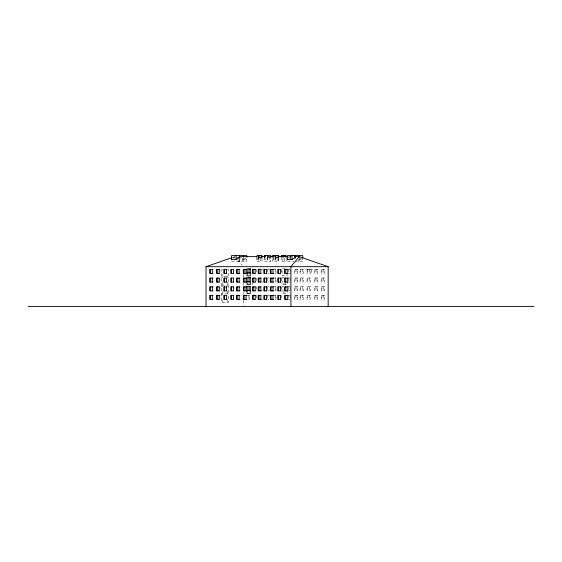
<?xml version="1.0" encoding="UTF-8"?>
<svg xmlns="http://www.w3.org/2000/svg" width="562" height="562" viewBox="0 0 562 562"><rect width="100%" height="100%" fill="white"/><g stroke="black" fill="none" stroke-linecap="round" stroke-linejoin="round"><path stroke-width="0.42" stroke-dasharray="2.81 2.11" d="M233.525 258.38L234.832 257.677M289.493 258.38L290.8 257.677M232.52 257.48L235 256.623M267.969 256.623L269.704 256.623M288.791 256.623L292.261 256.623M232.408 257.712L234.698 257.712M236.223 257.712L237.712 257.712M267.393 257.712L270.069 257.712M288.376 257.712L290.666 257.712M239.068 257.846L243.529 257.846L246.795 259.609L242.327 259.609L240.367 258.555M298.296 259.609L302.756 259.609L299.497 257.846M231.572 261.569L246.795 261.569L246.795 258.155M257.031 261.569L261.927 261.569L261.927 258.155M264.526 261.569L270.772 261.569L270.772 258.155M287.533 261.569L293.778 261.569M295.029 261.569L302.756 261.569L302.756 259.012M285.215 268.826L282.054 268.826L282.054 275.766L287.119 275.766L287.119 273.553M261.85 269.261L263.171 269.261M267.674 269.261L270.392 269.261M273.28 269.261L276.005 269.261L276.005 273.287L273.28 273.287M288.13 269.261L290.189 269.261M222.854 269.669L221.66 269.669L221.66 302.321L228.643 302.321L228.643 294.902L227.448 294.902M227.448 269.669L228.643 269.669L228.643 276.476L221.66 276.476M305.426 269.655L312.591 269.655M267.674 273.287L269.072 273.287M288.13 273.287L290.849 273.287M221.66 277.537L222.854 277.537M283.958 277.607L282.054 277.607L282.054 284.548L287.119 284.548L287.119 281.597M267.674 277.979L269.072 277.979M273.357 277.979L276.005 277.979L276.005 282.005L273.357 282.005M287.463 277.979L290.189 277.979M261.85 282.005L263.171 282.005M267.674 282.005L269.072 282.005M288.13 282.005L290.189 282.005M221.66 285.124L228.643 285.124L228.643 277.537L227.448 277.537L227.448 273.532M221.66 286.191L222.854 286.191M227.448 286.191L228.643 286.191L228.643 293.842L221.66 293.842M283.958 286.458L282.054 286.458L282.054 293.399L287.119 293.399L287.119 290.449M267.674 286.76L269.072 286.76M273.357 286.76L276.005 286.76L276.005 290.786L274.678 290.786M287.463 286.76L290.849 286.76M260.529 290.786L262.51 290.786M267.674 290.786L269.072 290.786M287.463 290.786L290.189 290.786M221.66 294.902L222.854 294.902M246.992 295.247L249.633 295.247L249.633 299.265L246.992 299.265M267.674 295.247L270.392 295.247M273.28 295.247L276.005 295.247L276.005 299.265L274.678 299.265M288.13 295.247L290.189 295.247M260.529 299.265L262.51 299.265M267.674 299.265L269.072 299.265M287.463 299.265L290.189 299.265M237.761 259.974L242.18 265.334M323.838 269.261L323.838 273.287M323.838 277.979L323.838 282.005M323.838 286.76L323.838 290.786M323.838 295.247L323.838 299.265M321.928 269.261L321.928 273.287M321.928 277.979L321.928 282.005M321.928 286.76L321.928 290.786M321.928 295.247L321.928 299.265M316.975 269.261L316.975 273.287M316.975 277.979L316.975 282.005M316.975 286.76L316.975 290.786M316.975 295.247L316.975 299.265M315.071 269.261L315.071 273.287M315.071 277.979L315.071 282.005M315.071 286.76L315.071 290.786M315.071 295.247L315.071 299.265M311.32 269.655L311.32 273.518M309.69 269.261L309.69 273.287M309.69 277.979L309.69 282.005M309.69 286.76L309.69 290.786M309.69 295.247L309.69 299.265M307.779 269.261L307.779 273.287M307.779 277.979L307.779 282.005M307.779 286.76L307.779 290.786M307.779 295.247L307.779 299.265M302.7 269.261L302.7 273.287M302.7 277.979L302.7 282.005M302.7 286.76L302.7 290.786M302.7 295.247L302.7 299.265M300.796 269.261L300.796 273.287M300.796 277.979L300.796 282.005M300.796 286.76L300.796 290.786M300.796 295.247L300.796 299.265M299.497 258.155L299.497 261.569M298.296 259.862L298.296 261.569M297.003 269.261L297.003 273.287M297.003 277.979L297.003 282.005M297.003 286.76L297.003 290.786M297.003 295.247L297.003 299.265M295.099 269.261L295.099 273.287M295.099 277.979L295.099 282.005M295.099 286.76L295.099 290.786M295.099 295.247L295.099 299.265M290.8 256.455L290.8 259.862M290.61 256.3L290.61 257.712M290.111 269.261L290.111 273.287M290.111 277.979L290.111 282.005M290.111 286.76L290.111 290.786M290.111 295.247L290.111 299.265M288.201 269.261L288.201 273.287M288.201 277.979L288.201 282.005M288.201 286.76L288.201 290.786M288.201 295.247L288.201 299.265M286.198 258.155L286.198 261.569L281.302 261.569L281.302 258.155M285.215 282.812L285.215 284.548M284.569 258.155L284.569 261.569M283.958 282.812L283.958 284.548M283.958 290.449L283.958 293.399M282.939 258.155L282.939 261.569M281.717 269.261L281.717 273.287M281.717 277.979L281.717 282.005M281.717 286.76L281.717 290.786M281.717 295.247L281.717 299.265M278.703 258.155L278.703 261.569L272.373 261.569L272.373 258.155M278.267 258.155L278.267 261.569M277.073 258.155L277.073 261.569M275.268 269.261L275.268 273.287M275.268 277.979L275.268 282.005M275.268 286.76L275.268 290.786M275.268 295.247L275.268 299.265M269.423 256.455L269.423 261.569M268.791 256.3L268.791 257.712M267.751 269.261L267.751 273.287M267.751 277.979L267.751 282.005M267.751 286.76L267.751 290.786M267.751 295.247L267.751 299.265M260.29 258.155L260.29 261.569M256.462 269.261L256.462 273.287M256.462 277.979L256.462 282.005M256.462 286.76L256.462 290.786M256.462 295.247L256.462 299.265M252.183 282.911L252.183 284.646M249.022 282.047L249.022 283.782M248.896 295.247L248.896 299.265M243.529 258.155L243.529 261.569M243.283 274.446L243.283 277.038M243.283 283.086L243.283 285.679M243.283 292.584L243.283 294.312M243.283 300.354L243.283 305.538M242.327 258.155L242.327 261.569M239.3 259.012L239.3 261.569M239.068 259.012L239.068 261.569M227.448 282.18L227.448 285.124M227.448 290.898L227.448 293.842M227.448 299.384L227.448 302.321M222.854 274.27L222.854 276.476M222.854 282.595L222.854 285.124M222.854 291.292L222.854 293.842M222.854 299.848L222.854 302.321M219.904 269.367L219.904 273.385M219.904 278.078L219.904 282.103M219.904 286.866L219.904 290.884M219.904 295.345L219.904 299.363M297.741 269.261L294.362 269.261L294.362 273.287L297.741 273.287L297.741 269.261M303.438 269.261L300.059 269.261L300.059 273.287L303.438 273.287L303.438 269.261M310.428 269.261L307.042 269.261L307.042 273.287L310.428 273.287L310.428 269.261M317.713 269.261L314.334 269.261L314.334 273.287L317.713 273.287L317.713 269.261M324.576 269.261L321.19 269.261L321.19 273.287L324.576 273.287L324.576 269.261M297.741 277.979L294.362 277.979L294.362 282.005L297.741 282.005L297.741 277.979M303.438 277.979L300.059 277.979L300.059 282.005L303.438 282.005L303.438 277.979M310.428 277.979L307.042 277.979L307.042 282.005L310.428 282.005L310.428 277.979M317.713 277.979L314.334 277.979L314.334 282.005L317.713 282.005L317.713 277.979M324.576 277.979L321.19 277.979L321.19 282.005L324.576 282.005L324.576 277.979M297.741 286.76L294.362 286.76L294.362 290.786L297.741 290.786L297.741 286.76M303.438 286.76L300.059 286.76L300.059 290.786L303.438 290.786L303.438 286.76M310.428 286.76L307.042 286.76L307.042 290.786L310.428 290.786L310.428 286.76M317.713 286.76L314.334 286.76L314.334 290.786L317.713 290.786L317.713 286.76M324.576 286.76L321.19 286.76L321.19 290.786L324.576 290.786L324.576 286.76M297.741 295.247L294.362 295.247L294.362 299.265L297.741 299.265L297.741 295.247M303.438 295.247L300.059 295.247L300.059 299.265L303.438 299.265L303.438 295.247M310.428 295.247L307.042 295.247L307.042 299.265L310.428 299.265L310.428 295.247M317.713 295.247L314.334 295.247L314.334 299.265L317.713 299.265L317.713 295.247M324.576 295.247L321.19 295.247L321.19 299.265L324.576 299.265L324.576 295.247"/><path stroke-width="0.84" d="M328.166 306.402L328.166 266.676L299.202 256.623L290.926 266.676L290.926 306.402M295.261 257.677L292.001 259.44L287.533 259.44M206.036 306.402L206.036 266.676L231.692 257.768M239.342 256.623L256.693 256.623M261.899 256.623L265.369 256.623M270.575 256.623L274.045 256.623M278.38 256.623L287.927 256.623M294.867 256.623L299.202 256.623M237.81 257.677L239.3 257.677L236.033 259.44L231.572 259.44M206.036 266.676L328.166 266.676M250.603 268.924L247.118 268.924L247.118 275.865L250.28 275.865L250.28 268.924M213.047 269.367L209.661 269.367L209.661 273.385L213.047 273.385M219.243 269.367L216.525 269.367L216.525 273.385L219.243 273.385M226.535 269.367L223.809 269.367L223.809 273.385L226.535 273.385M233.518 269.367L230.799 269.367L230.799 273.385L233.518 273.385M239.876 269.367L236.497 269.367L236.497 273.385L239.876 273.385M246.774 269.367L243.388 269.367L243.388 273.385L246.774 273.385M255.239 269.367L252.521 269.367L252.521 273.385L255.239 273.385M260.958 269.367L258.232 269.367L258.232 273.385L260.958 273.385M266.564 269.367L263.845 269.367L263.845 273.385L266.564 273.385M273.708 269.367L270.329 269.367L270.329 273.385L273.708 273.385M280.494 269.367L277.776 269.367L277.776 273.385L280.494 273.385M287.322 269.367L284.604 269.367L284.604 273.385L287.322 273.385M247.118 272.914L250.28 272.914M250.603 277.712L247.118 277.712L247.118 284.646L250.28 284.646L250.28 277.712M213.047 278.078L209.661 278.078L209.661 282.103L213.047 282.103M219.243 278.078L216.525 278.078L216.525 282.103L219.243 282.103M226.535 278.078L223.809 278.078L223.809 282.103L226.535 282.103M233.518 278.078L230.799 278.078L230.799 282.103L233.518 282.103M239.876 278.078L236.497 278.078L236.497 282.103L239.876 282.103M246.774 278.078L243.388 278.078L243.388 282.103L246.774 282.103M255.239 278.078L252.521 278.078L252.521 282.103L255.239 282.103M260.958 278.078L258.232 278.078L258.232 282.103L260.958 282.103M266.564 278.078L263.845 278.078L263.845 282.103L266.564 282.103M273.708 278.078L270.329 278.078L270.329 282.103L273.708 282.103M280.494 278.078L277.776 278.078L277.776 282.103L280.494 282.103M287.322 278.078L284.604 278.078L284.604 282.103L287.322 282.103M247.118 281.695L250.28 281.695M250.603 286.557L247.118 286.557L247.118 293.497L250.28 293.497L250.28 286.557M213.047 286.866L209.661 286.866L209.661 290.884L213.047 290.884M219.243 286.866L216.525 286.866L216.525 290.884L219.243 290.884M226.535 286.866L223.809 286.866L223.809 290.884L226.535 290.884M233.518 286.866L230.799 286.866L230.799 290.884L233.518 290.884M239.876 286.866L236.497 286.866L236.497 290.884L239.876 290.884M246.774 286.866L243.388 286.866L243.388 290.884L246.774 290.884M255.239 286.866L252.521 286.866L252.521 290.884L255.239 290.884M260.958 286.866L258.232 286.866L258.232 290.884L260.958 290.884M266.564 286.866L263.845 286.866L263.845 290.884L266.564 290.884M273.708 286.866L270.329 286.866L270.329 290.884L273.708 290.884M280.494 286.866L277.776 286.866L277.776 290.884L280.494 290.884M287.322 286.866L284.604 286.866L284.604 290.884L287.322 290.884M247.118 290.547L250.28 290.547M213.047 295.345L209.661 295.345L209.661 299.363L213.047 299.363M219.243 295.345L216.525 295.345L216.525 299.363L219.243 299.363M226.535 295.345L223.809 295.345L223.809 299.363L226.535 299.363M233.518 295.345L230.799 295.345L230.799 299.363L233.518 299.363M239.876 295.345L236.497 295.345L236.497 299.363L239.876 299.363M246.774 295.345L243.388 295.345L243.388 299.363L246.774 299.363M255.239 295.345L252.521 295.345L252.521 299.363L255.239 299.363M260.958 295.345L258.232 295.345L258.232 299.363L260.958 299.363M266.564 295.345L263.845 295.345L263.845 299.363L266.564 299.363M273.708 295.345L270.329 295.345L270.329 299.363L273.708 299.363M280.494 295.345L277.776 295.345L277.776 299.363L280.494 299.363M287.322 295.345L284.604 295.345L284.604 299.363L287.322 299.363M28.1 306.402L533.9 306.402M302.756 258.155L302.756 255.598L287.533 255.598L287.533 259.862M299.497 255.598L299.497 257.305M295.261 255.598L295.261 258.155M295.029 255.598L295.029 257.305M292.001 255.598L292.001 259.862M287.245 269.367L287.245 273.385M287.245 278.078L287.245 282.103M287.245 286.866L287.245 290.884M287.245 295.345L287.245 299.363M286.198 257.305L286.198 255.598L281.302 255.598L281.302 257.305M285.566 255.598L285.566 257.01M285.341 269.367L285.341 273.385M285.341 278.078L285.341 282.103M285.341 286.866L285.341 290.884M285.341 295.345L285.341 299.363M283.332 255.598L283.332 257.01M282.939 255.598L282.939 257.305M280.424 269.367L280.424 273.385M280.424 278.078L280.424 282.103M280.424 286.866L280.424 290.884M280.424 295.345L280.424 299.363M278.703 258.155L278.703 255.598L272.373 255.598L272.373 257.305M278.513 269.367L278.513 273.385M278.513 278.078L278.513 282.103M278.513 286.866L278.513 290.884M278.513 295.345L278.513 299.363M278.071 255.598L278.071 257.712L275.837 257.712L275.837 255.598M275.443 255.598L275.443 259.862M273.806 255.598L273.806 259.862M272.97 269.367L272.97 273.385M272.97 278.078L272.97 282.103M272.97 286.866L272.97 290.884M272.97 295.345L272.97 299.363M271.067 269.367L271.067 273.385M271.067 278.078L271.067 282.103M271.067 286.866L271.067 290.884M271.067 295.345L271.067 299.363M270.772 258.155L270.772 255.598L264.526 255.598L264.526 257.305M267.512 255.598L267.512 259.862M266.486 269.367L266.486 273.385M266.486 278.078L266.486 282.103M266.486 286.866L266.486 290.884M266.486 295.345L266.486 299.363M264.878 255.598L264.878 259.862M264.583 269.367L264.583 273.385M264.583 278.078L264.583 282.103M264.583 286.866L264.583 290.884M264.583 295.345L264.583 299.363M261.927 258.155L261.927 255.598L257.031 255.598L257.031 259.862M261.295 255.598L261.295 257.712L259.061 257.712L259.061 255.598M260.88 269.367L260.88 273.385M260.88 278.078L260.88 282.103M260.88 286.866L260.88 290.884M260.88 295.345L260.88 299.363M258.97 269.367L258.97 273.385M258.97 278.078L258.97 282.103M258.97 286.866L258.97 290.884M258.97 295.345L258.97 299.363M258.668 255.598L258.668 259.862M255.162 269.367L255.162 273.385M255.162 278.078L255.162 282.103M255.162 286.866L255.162 290.884M255.162 295.345L255.162 299.363M253.258 269.367L253.258 273.385M253.258 278.078L253.258 282.103M253.258 286.866L253.258 290.884M253.258 295.345L253.258 299.363M249.022 268.924L249.022 273.265M249.022 277.712L249.022 282.047M249.022 286.557L249.022 290.898M246.795 257.305L246.795 255.598L231.572 255.598L231.572 259.862M246.037 269.367L246.037 273.385M246.037 278.078L246.037 282.103M246.037 286.866L246.037 290.884M246.037 295.345L246.037 299.363M244.126 269.367L244.126 273.385M244.126 278.078L244.126 282.103M244.126 286.866L244.126 290.884M244.126 295.345L244.126 299.363M243.529 255.598L243.529 257.305M239.3 255.598L239.3 258.155M239.138 269.367L239.138 273.385M239.138 278.078L239.138 282.103M239.138 286.866L239.138 290.884M239.138 295.345L239.138 299.363M237.234 269.367L237.234 273.385M237.234 278.078L237.234 282.103M237.234 286.866L237.234 290.884M237.234 295.345L237.234 299.363M236.033 255.598L236.033 259.862M233.441 269.367L233.441 273.385M233.441 278.078L233.441 282.103M233.441 286.866L233.441 290.884M233.441 295.345L233.441 299.363M231.537 269.367L231.537 273.385M231.537 278.078L231.537 282.103M231.537 286.866L231.537 290.884M231.537 295.345L231.537 299.363M226.458 269.367L226.458 273.385M226.458 278.078L226.458 282.103M226.458 286.866L226.458 290.884M226.458 295.345L226.458 299.363M224.547 269.367L224.547 273.385M224.547 278.078L224.547 282.103M224.547 286.866L224.547 290.884M224.547 295.345L224.547 299.363M219.166 269.367L219.166 273.385M219.166 278.078L219.166 282.103M219.166 286.866L219.166 290.884M219.166 295.345L219.166 299.363M217.262 269.367L217.262 273.385M217.262 278.078L217.262 282.103M217.262 286.866L217.262 290.884M217.262 295.345L217.262 299.363M212.31 269.367L212.31 273.385M212.31 278.078L212.31 282.103M212.31 286.866L212.31 290.884M212.31 295.345L212.31 299.363M210.399 269.367L210.399 273.385M210.399 278.078L210.399 282.103M210.399 286.866L210.399 290.884M210.399 295.345L210.399 299.363"/></g></svg>
